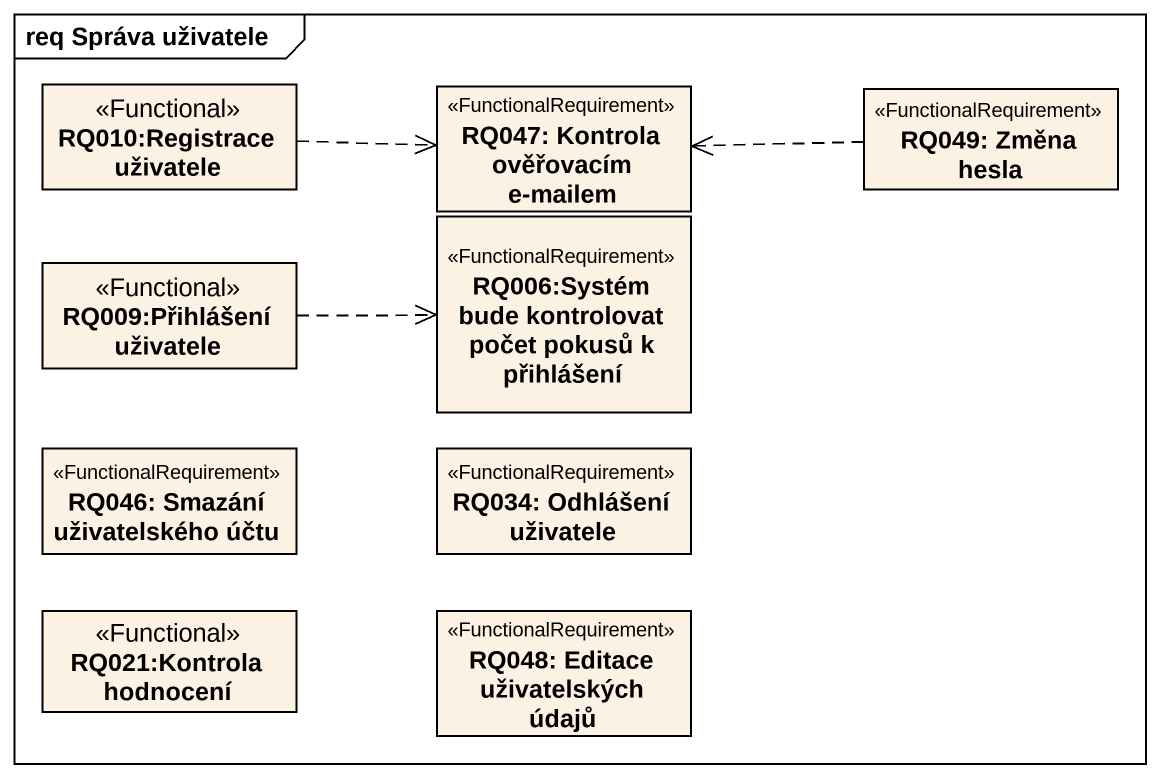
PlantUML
@startuml
mainframe req Správa uživatele
hide circle
hide empty members
class "RQ010:Registrace uživatele" as RQ010_Registrace_uživatele <<Functional>>
class "RQ047: Kontrola ověřovacím e-mailem" as RQ047_Kontrola_ověřovacím_e <<FunctionalRequirement>>
class "RQ049: Změna hesla" as RQ049_Změna_hesla <<FunctionalRequirement>>
class "RQ009:Přihlášení uživatele" as RQ009_Přihlášení_uživatele <<Functional>>
class "RQ006:Systém bude kontrolovat počet pokusů k přihlášení" as RQ006_Systém_bude <<FunctionalRequirement>>
class "RQ046: Smazání uživatelského účtu" as RQ046_Smazání_uživatelského <<FunctionalRequirement>>
class "RQ034: Odhlášení uživatele" as RQ034_Odhlášení_uživatele <<FunctionalRequirement>>
class "RQ021:Kontrola hodnocení" as RQ021_Kontrola_hodnocení <<Functional>>
class "RQ048: Editace uživatelských údajů" as RQ048_Editace_uživatelských <<FunctionalRequirement>>
RQ010_Registrace_uživatele .right.> RQ047_Kontrola_ověřovacím_e
RQ049_Změna_hesla .left.> RQ047_Kontrola_ověřovacím_e
RQ009_Přihlášení_uživatele .right.> RQ006_Systém_bude
@enduml
